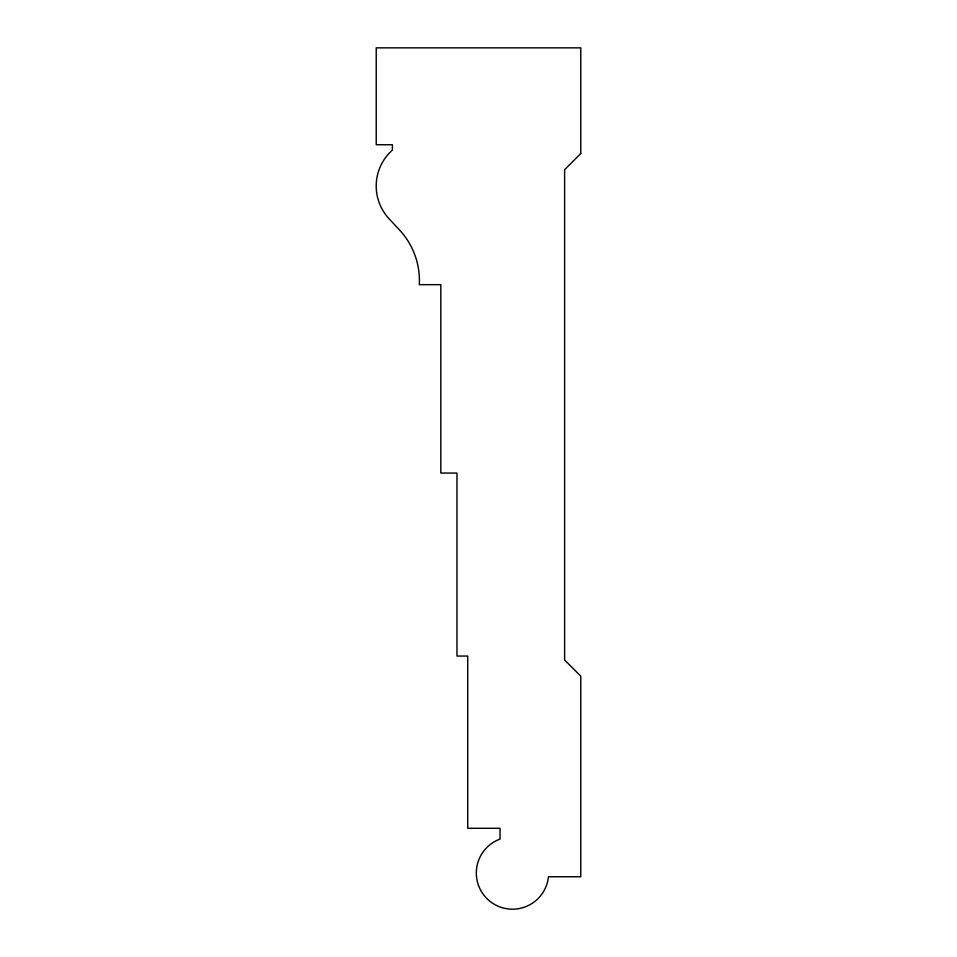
<?xml version="1.0" encoding="UTF-8"?>
<svg xmlns="http://www.w3.org/2000/svg" width="957" height="957" viewBox="0 0 957 957"><rect width="100%" height="100%" fill="white"/><g stroke="black" fill="none" stroke-linecap="round" stroke-linejoin="round"><path stroke-width="1.44" d="M580.767 153.527L564.618 169.676L564.618 660.007L580.767 676.156L580.767 876.744L548.469 876.744A36.175 36.175 0 0 1 514.244 909.15A36.175 36.175 0 0 1 477.041 880.213A36.175 36.175 0 0 1 500.033 839.062L500.033 828.295L467.734 828.295L467.734 656.059L456.968 656.059L456.968 473.057L440.818 473.057L440.818 284.672L419.298 284.672A74.227 74.227 0 0 0 399.512 229.979L389.068 218.758A47.994 47.994 0 0 1 392.382 150.117L392.382 144.734L376.233 144.734L376.233 47.85L580.767 47.85L580.767 153.527"/></g></svg>
